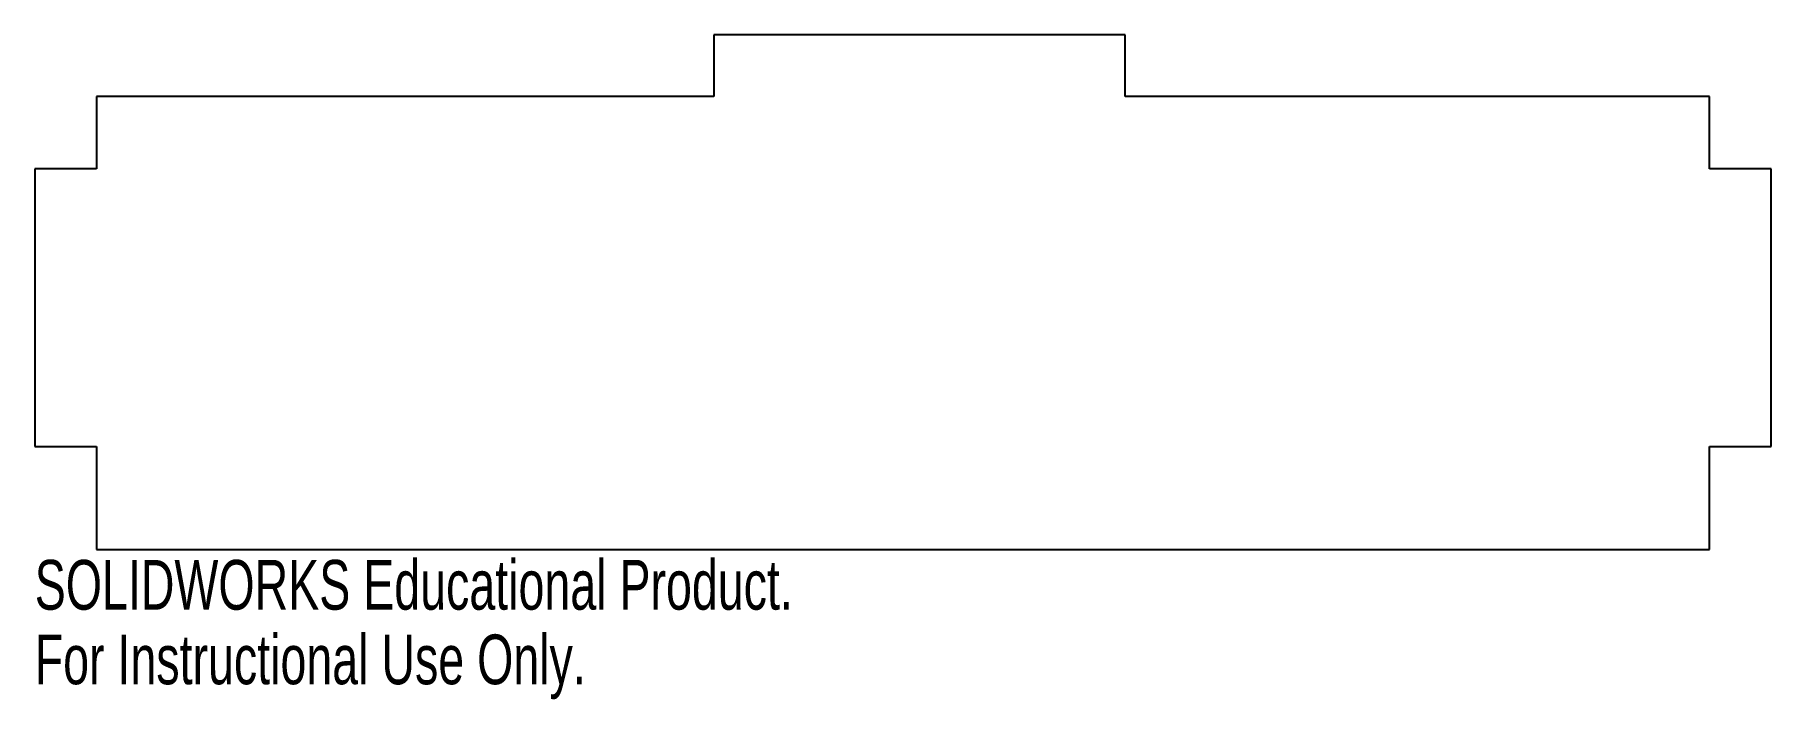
# Model space of a CAD drawing. Header units: millimetres. Extents: x -3 to 166, y -62 to 3.
import ezdxf

# ---------------------------------------------------------------- set-up
doc = ezdxf.new("R2010")
doc.units = ezdxf.units.MM
doc.styles.add('SLDTEXTSTYLE0', font='TXT', dxfattribs={"width": 0.7})

msp = doc.modelspace()

# ---------------------------------------------------------------- linework, layer by layer
at = {"color": 7, "linetype": 'Continuous', "lineweight": 25}
for p, q in [((63, 3.02), (63, -2.98)), ((103, 3.02), (63, 3.02)), ((103, -2.98), (103, 3.02)), ((63, -2.98), (3, -2.98)), ((3, -2.98), (3, -10)), ((159.78, -2.98), (103, -2.98)), ((159.78, -10), (159.78, -2.98)), ((-3, -10), (-3, -37)), ((3, -10), (-3, -10)), ((165.78, -10), (159.78, -10)), ((165.78, -37), (165.78, -10)), ((-3, -37), (3, -37)), ((3, -37), (3, -47)), ((159.78, -37), (165.78, -37)), ((159.78, -47), (159.78, -37)), ((3, -47), (159.78, -47))]:
    msp.add_line(p, q, dxfattribs=at)

# ---------------------------------------------------------------- texts
at = {"color": 7, "linetype": 'Continuous', "char_height": 4.8336, "attachment_point": 1, "style": 'SLDTEXTSTYLE0'}
for s, insert in [('SOLIDWORKS Educational Product.', (-3, -48.02)), ('For Instructional Use Only.', (-3, -55.27))]:
    msp.add_mtext(s, dxfattribs=dict(at, insert=insert))

doc.saveas('drawing.dxf')
